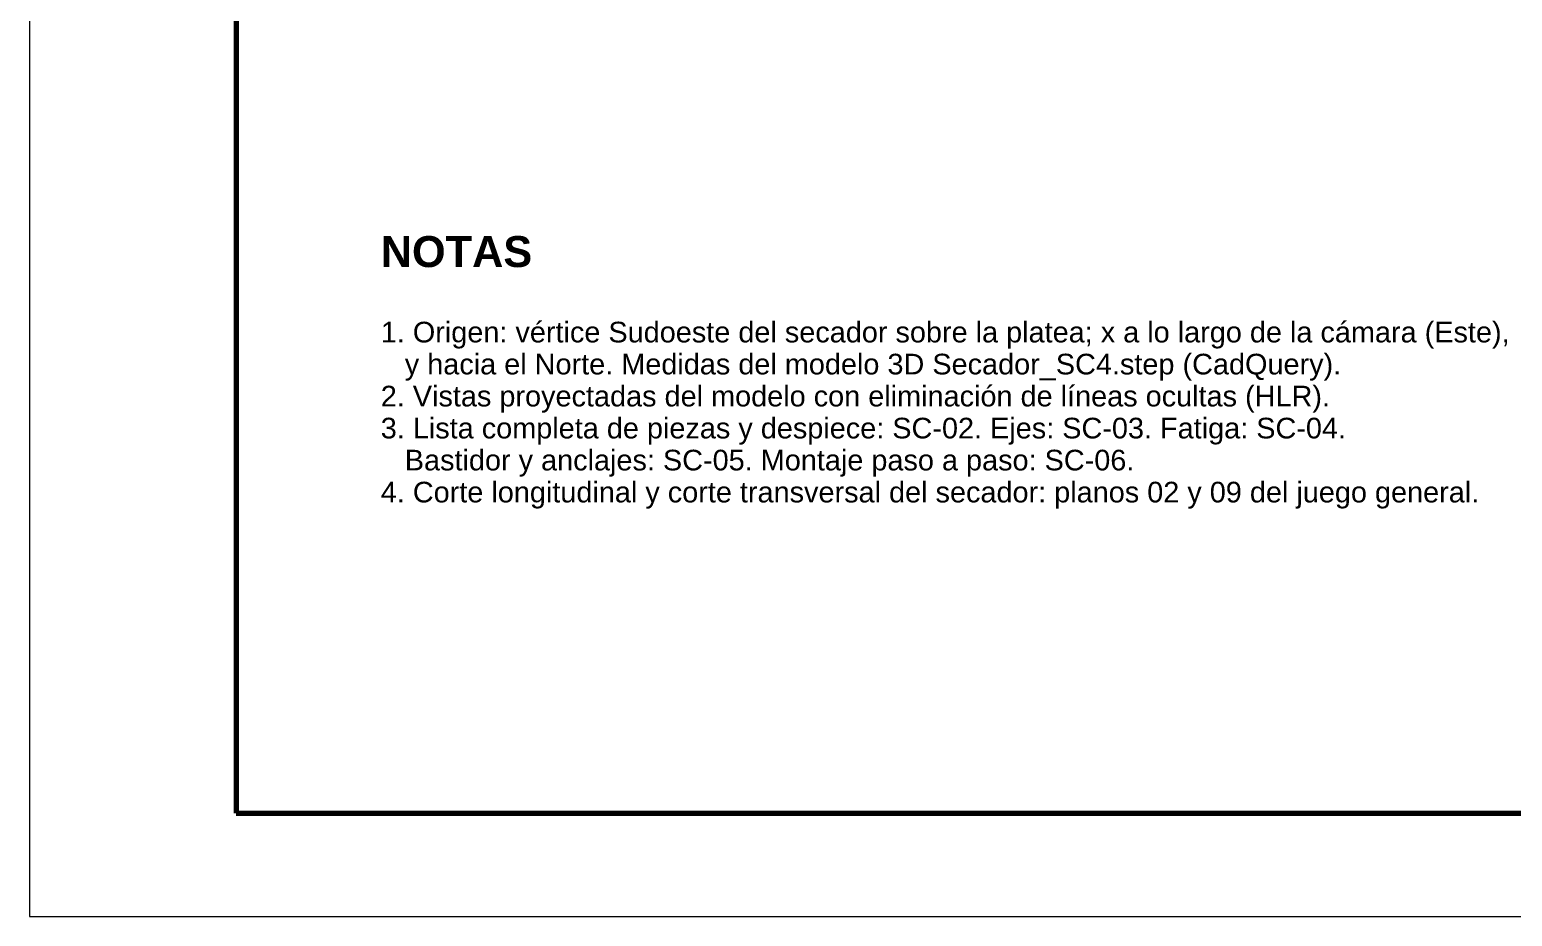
# Model space of a CAD drawing. Header units: millimetres. Extents: x 0 to 420, y 0 to 297.
# Drawn here: x 0 to 143.6, y 0 to 85.9 of the extents above; entities that cross this region are included whole.
import ezdxf
from ezdxf.enums import TextEntityAlignment as Align

# ---------------------------------------------------------------- set-up
doc = ezdxf.new("R2010")
doc.units = ezdxf.units.MM
doc.header["$LTSCALE"] = 0.5
for name, color, linetype, lineweight in [('HOJA', 8, 'CONTINUOUS', 13), ('RECUADRO', 7, 'CONTINUOUS', 70), ('TEXTO', 7, 'CONTINUOUS', 25)]:
    doc.layers.add(name, color=color, linetype=linetype, lineweight=lineweight)
doc.styles.add('NEGRITA', font='arialbd.ttf')
doc.styles.get("Standard").update_dxf_attribs({"font": 'arial.ttf'})

msp = doc.modelspace()

# ---------------------------------------------------------------- linework, layer by layer
at = {"layer": 'HOJA'}
msp.add_lwpolyline([(0, 0), (420, 0), (420, 297), (0, 297)], close=True, dxfattribs=at)
at = {"layer": 'RECUADRO'}
msp.add_lwpolyline([(20, 10), (410, 10), (410, 287), (20, 287)], close=True, dxfattribs=at)

# ---------------------------------------------------------------- texts
at = {"layer": 'TEXTO', "style": 'NEGRITA'}
msp.add_text('NOTAS', height=3, dxfattribs=at).set_placement((34, 62), align=Align.BOTTOM_LEFT)
at = {"layer": 'TEXTO'}
for s, p in [('1. Origen: vértice Sudoeste del secador sobre la platea; x a lo largo de la cámara (Este),', (34, 57.6)), ('   y hacia el Norte. Medidas del modelo 3D Secador_SC4.step (CadQuery).', (34, 54.5)), ('2. Vistas proyectadas del modelo con eliminación de líneas ocultas (HLR).', (34, 51.4)), ('3. Lista completa de piezas y despiece: SC-02. Ejes: SC-03. Fatiga: SC-04.', (34, 48.3)), ('   Bastidor y anclajes: SC-05. Montaje paso a paso: SC-06.', (34, 45.2)), ('4. Corte longitudinal y corte transversal del secador: planos 02 y 09 del juego general.', (34, 42.1))]:
    msp.add_text(s, height=2, dxfattribs=at).set_placement(p, align=Align.TOP_LEFT)

doc.saveas('drawing.dxf')
